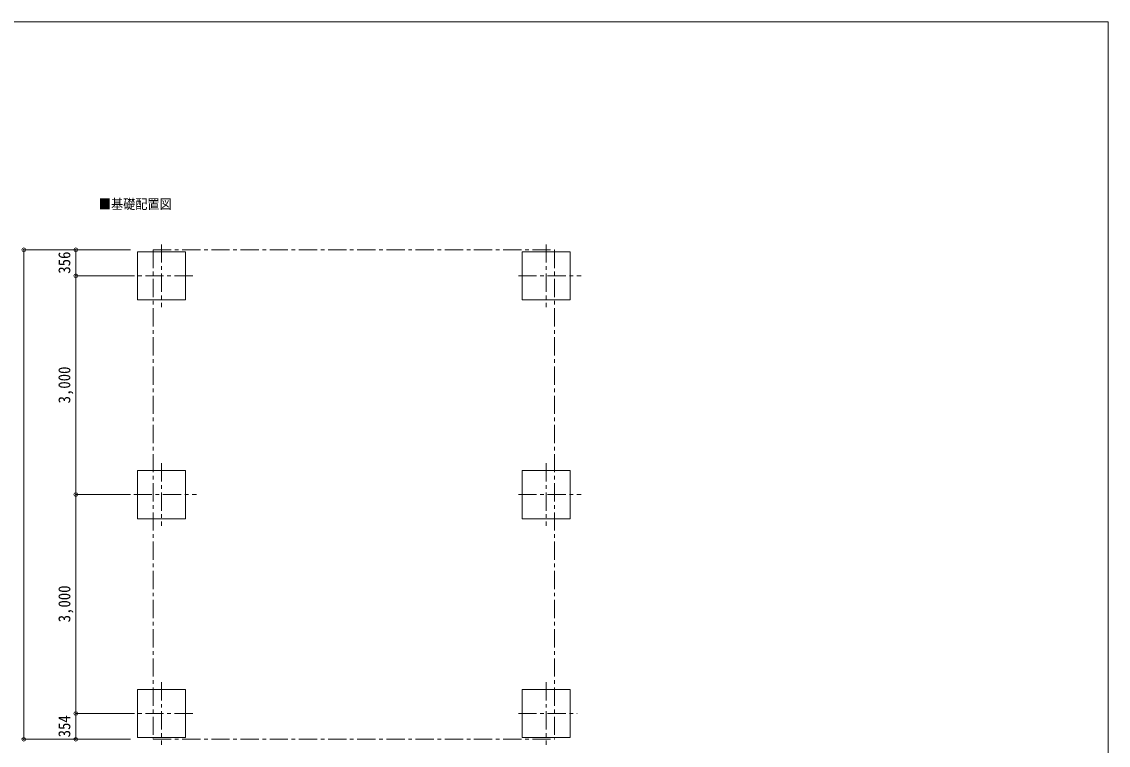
# Model space of a CAD drawing. Units: millimetres at full size, sheet at 1:50. Extents: x -14053 to 14053, y -9700 to 9700.
# Drawn here: x -1548 to 13347, y -217 to 9700 of the extents above; entities that cross this region are included whole.
import ezdxf
from ezdxf.enums import TextEntityAlignment as Align

# ---------------------------------------------------------------- set-up
doc = ezdxf.new("R2010")
doc.units = ezdxf.units.MM
doc.header["$LTSCALE"] = 50
doc.header["$PDMODE"] = 32
doc.header["$PDSIZE"] = 50
doc.linetypes.add('CHAIN1', pattern=[8, 5, -1, 1, -1])
for name, color, linetype, lineweight in [('0-6_PARTS1', 6, 'Continuous', 9), ('1-0', 4, 'Continuous', 9), ('1-1', 2, 'Continuous', 9), ('F-0', 7, 'Continuous', 9)]:
    doc.layers.add(name, color=color, linetype=linetype, lineweight=lineweight)
doc.styles.add('ＭＳ ゴシック', font='')
doc.styles.get('ＭＳ ゴシック').set_extended_font_data('MS Gothic')

msp = doc.modelspace()

# ---------------------------------------------------------------- linework, layer by layer
at = {"layer": '0-6_PARTS1'}
for p, q in [((-1519.67, 6574.36), (-807.44, 6574.36)), ((-1519.67, 6574.36), (-1519.67, -135.68)), ((-807.44, 6574.36), (-55.39, 6574.36)), ((-807.44, 6218.35), (-807.44, 6574.36)), ((-807.44, 6218.35), (-55.39, 6218.35)), ((-807.44, 3218.35), (-807.44, 6218.35)), ((-807.44, 3218.35), (-55.39, 3218.35)), ((-807.44, 218.35), (-807.44, 3218.35)), ((-807.44, 218.35), (-55.39, 218.35)), ((-807.44, -135.68), (-807.44, 218.35)), ((-1519.67, -135.68), (-807.44, -135.68)), ((-807.44, -135.68), (-55.39, -135.68))]:
    msp.add_line(p, q, dxfattribs=at)
for p in [(-1519.67, 6574.36), (-807.44, 6574.36), (-807.44, 6218.35), (-807.44, 3218.35), (-807.44, 218.35), (-1519.67, -135.68), (-807.44, -135.68)]:
    msp.add_point(p, dxfattribs=at)
at = {"layer": '1-0'}
for p, q in [((5310.27, 6548.35), (5970.27, 6548.35)), ((5310.27, 5888.35), (5310.27, 6548.35)), ((5970.27, 6548.35), (5970.27, 5888.35)), ((5970.27, 5888.35), (5310.27, 5888.35)), ((697.27, 548.35), (37.27, 548.35)), ((37.27, 548.35), (37.27, -111.65)), ((697.27, -111.65), (697.27, 548.35)), ((5310.27, 548.35), (5970.27, 548.35)), ((5310.27, -111.65), (5310.27, 548.35)), ((5970.27, 548.35), (5970.27, -111.65)), ((37.27, -111.65), (697.27, -111.65)), ((5970.27, -111.65), (5310.27, -111.65))]:
    msp.add_line(p, q, dxfattribs=at)
for points in [[(697.27, 5888.35), (697.27, 6548.35), (37.27, 6548.35), (37.27, 5888.35)], [(37.27, 3548.35), (697.27, 3548.35), (697.27, 2888.35), (37.27, 2888.35)], [(5310.27, 3548.35), (5970.27, 3548.35), (5970.27, 2888.35), (5310.27, 2888.35)]]:
    msp.add_lwpolyline(points, close=True, dxfattribs=at)
at = {"layer": '1-1', "color": 7, "linetype": 'CHAIN1'}
for p, q in [((251.77, 6574.36), (5755.77, 6574.36)), ((251.77, 6574.36), (251.77, -135.68)), ((367.27, 6648.75), (367.27, 5788.35)), ((5640.27, 6648.75), (5640.27, 5788.35)), ((5755.77, 6574.36), (5755.77, -135.68)), ((797.27, 6218.35), (-62.73, 6218.35)), ((5260.27, 6218.35), (6120.27, 6218.35)), ((367.27, 3648.35), (367.27, 2788.35)), ((5640.27, 3648.35), (5640.27, 2788.35)), ((-12.73, 3218.35), (847.27, 3218.35)), ((5260.27, 3218.35), (6120.27, 3218.35)), ((367.27, 648.35), (367.27, -211.95)), ((5640.27, 648.35), (5640.27, -211.95)), ((37.27, 548.35), (37.27, -111.65)), ((797.27, 218.35), (-62.73, 218.35)), ((5260.27, 218.35), (6067.86, 218.35)), ((251.77, -135.68), (5755.77, -135.68))]:
    msp.add_line(p, q, dxfattribs=at)
at = {"layer": 'F-0', "color": 5, "lineweight": 5}
for p, q in [((-14053.43, 9700), (13346.57, 9700)), ((13346.57, 9700), (13346.57, -9700))]:
    msp.add_line(p, q, dxfattribs=at)

# ---------------------------------------------------------------- texts
at = {"layer": '0-6_PARTS1', "color": 7, "style": 'ＭＳ ゴシック', "width": 0.9}
for s, p in [('356', (-832.44, 6246.36)), ('3,000', (-832.44, 4468.35)), ('3,000', (-832.44, 1468.35)), ('354', (-832.44, -108.66))]:
    msp.add_text(s, height=165, rotation=90, dxfattribs=at).set_placement(p, align=Align.BOTTOM_LEFT)
at = {"layer": '1-1', "color": 7, "style": 'ＭＳ ゴシック', "width": 0.9}
msp.add_text('■基礎配置図', height=135.6, dxfattribs=at).set_placement((-490.83, 7092.75), align=Align.BOTTOM_LEFT)

doc.saveas('drawing.dxf')
